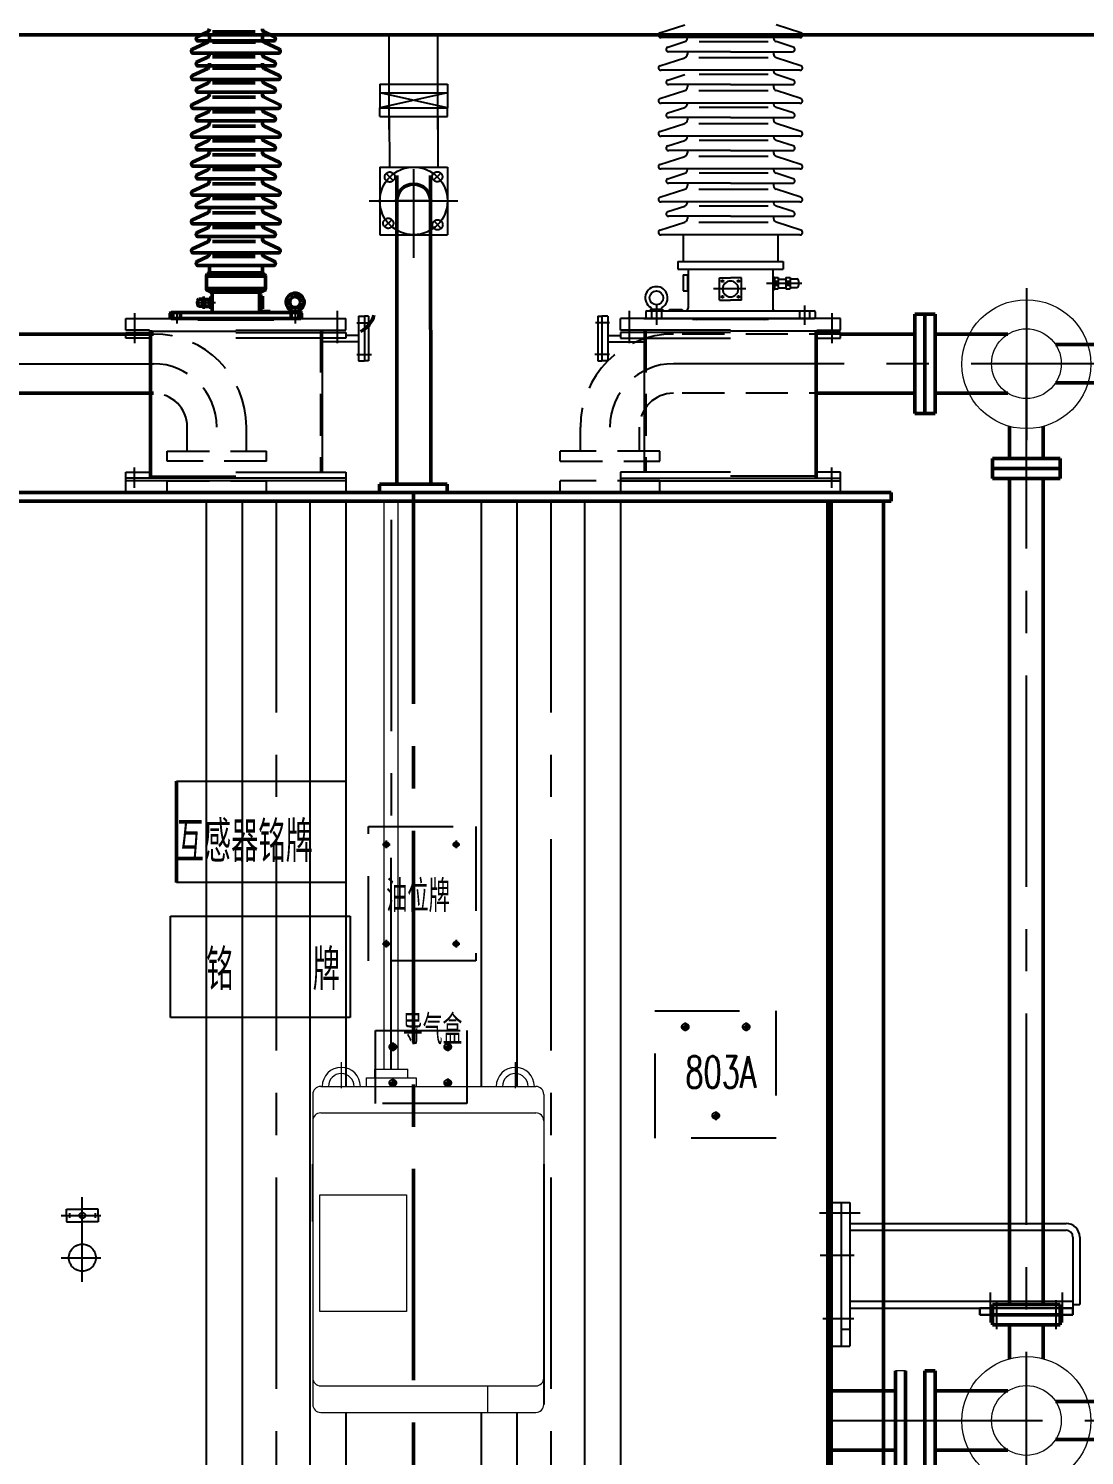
# Model space of a CAD drawing. Header units: inches. Extents: x -283 to 311, y 735 to 1155.
# Drawn here: x 52.2 to 114.6, y 996.5 to 1080.9 of the extents above; entities that cross this region are included whole.
import ezdxf

# ---------------------------------------------------------------- set-up
doc = ezdxf.new("R2010")
doc.units = ezdxf.units.IN
doc.header["$LTSCALE"] = 10
for name, pattern in [('Amconstr', [9999, 9999, 0]), ('CENTER', [2, 1.25, -0.25, 0.25, -0.25]), ('DASHED', [0.75, 0.5, -0.25]), ('DASHED2', [0.375, 0.25, -0.125]), ('DIVIDE', [1.25, 0.5, -0.25, 0, -0.25, 0, -0.25]), ('PHANTOM', [2.5, 1.25, -0.25, 0.25, -0.25, 0.25, -0.25])]:
    doc.linetypes.add(name, pattern=pattern)
for name, color, linetype, lineweight in [('0粗实线层', 7, 'Continuous', 50), ('1虚线层', 5, 'DASHED', 25), ('2中心线层', 1, 'CENTER', 25), ('5文字层', 6, 'Continuous', 25), ('AM_0', 7, 'Continuous', 30), ('细实线', 3, 'Continuous', 20)]:
    doc.layers.add(name, color=color, linetype=linetype, lineweight=lineweight)
for name, color, linetype in [('1', 5, 'DASHED2'), ('1轮廓实线层', 7, 'Continuous'), ('3', 6, 'PHANTOM'), ('3中心线层', 1, 'CENTER'), ('4', 2, 'Continuous'), ('5', 3, 'Continuous'), ('6', 4, 'DIVIDE')]:
    doc.layers.add(name, color=color, linetype=linetype)
doc.styles.get("Standard").update_dxf_attribs({"font": 'txt.shx', "width": 0.67, "bigfont": 'hztxt.shx'})
doc.styles.add('TH_GBDIM', font='txt.shx', dxfattribs={"width": 0.67, "bigfont": 'hztxt.shx'})
doc.dimstyles.new('TH_GBDIM', dxfattribs={"dimtxt": 3.5, "dimasz": 2.5, "dimexe": 2, "dimexo": 0, "dimgap": 1.5, "dimtad": 0, "dimdec": 1, "dimlfac": 40, "dimdsep": 46, "dimtxsty": 'TH_GBDIM', "dimcen": 2.5, "dimclrd": 3, "dimclre": 3, "dimclrt": 6, "dimadec": 0, "dimazin": 2, "dimtfac": 0.714286, "dimtdec": 1, "dimtmove": 0, "dimatfit": 3, "dimfxl": 0, "dimtzin": 0, "dimlwd": -1, "dimlwe": -1, "dimarcsym": 0})

# ---------------------------------------------------------------- blocks, each defined once
blk = doc.blocks.new('*D42')
at = {"layer": '0粗实线层', "color": 3}
for p, q in [((-7.295, 998.537), (-7.295, 954.198)), ((157.13, 996.037), (157.13, 954.198)), ((-4.795, 956.198), (70.416, 956.198)), ((154.63, 956.198), (79.418, 956.198))]:
    blk.add_line(p, q, dxfattribs=at)
for points in [[(-4.795, 956.614), (-4.795, 955.781), (-7.295, 956.198)], [(154.63, 956.614), (154.63, 955.781), (157.13, 956.198)]]:
    blk.add_solid(points, dxfattribs=at)
at = {"layer": 'Defpoints', "color": 0}
for p in [(-7.295, 998.537), (157.13, 996.037), (157.13, 956.198)]:
    blk.add_point(p, dxfattribs=at)
at = {"layer": '0粗实线层', "color": 6, "insert": (74.917, 956.198), "char_height": 3.5, "attachment_point": 5, "style": 'TH_GBDIM'}
blk.add_mtext('6577', dxfattribs=at)
blk = doc.blocks.new('*D91')
at = {"layer": '0粗实线层', "color": 3}
for p, q in [((116.063, 1106.337), (179.846, 1106.337)), ((177.846, 1103.837), (177.846, 1044.939)), ((177.846, 977.037), (177.846, 1035.936)), ((103.918, 974.537), (179.846, 974.537))]:
    blk.add_line(p, q, dxfattribs=at)
for points in [[(177.429, 1103.837), (178.263, 1103.837), (177.846, 1106.337)], [(177.429, 977.037), (178.263, 977.037), (177.846, 974.537)]]:
    blk.add_solid(points, dxfattribs=at)
at = {"layer": 'Defpoints', "color": 0}
for p in [(116.063, 1106.337), (177.846, 1106.337), (103.918, 974.537)]:
    blk.add_point(p, dxfattribs=at)
at = {"layer": '0粗实线层', "color": 6, "insert": (177.846, 1040.437), "char_height": 3.5, "attachment_point": 5, "rotation": 90, "style": 'TH_GBDIM'}
blk.add_mtext('5272', dxfattribs=at)

msp = doc.modelspace()

# ---------------------------------------------------------------- linework, layer by layer
at = {"color": 0}
for p, q in [((89.4973, 1080.6013), (90.9607, 1081.0768)), ((97.8368, 1080.6013), (96.3734, 1081.0768)), ((97.7944, 1080.3334), (89.5397, 1080.3334)), ((89.955, 1079.7546), (90.9607, 1080.0813)), ((93.6671, 1079.4866), (89.9975, 1079.4866)), ((91.1189, 1079.4866), (91.1189, 1079.3492)), ((91.8205, 1080.0975), (95.9011, 1080.0975)), ((93.6671, 1079.4866), (97.3367, 1079.4866)), ((96.2153, 1079.4866), (96.2153, 1079.3492)), ((97.3791, 1079.7546), (96.3734, 1080.0813)), ((89.4973, 1078.656), (90.9607, 1079.1315)), ((91.7953, 1079.1403), (95.9011, 1079.1403)), ((97.8368, 1078.656), (96.3734, 1079.1315)), ((97.7944, 1078.3881), (89.5397, 1078.3881)), ((89.955, 1077.8093), (90.9607, 1078.136)), ((91.8205, 1078.1522), (95.9011, 1078.1522)), ((97.3791, 1077.8093), (96.3734, 1078.136)), ((89.4973, 1076.7107), (90.9607, 1077.1862)), ((93.6671, 1077.5413), (89.9975, 1077.5413)), ((91.1189, 1077.5413), (91.1189, 1077.4039)), ((91.7953, 1077.195), (95.9011, 1077.195)), ((93.6671, 1077.5413), (97.3367, 1077.5413)), ((96.2153, 1077.5413), (96.2153, 1077.4039)), ((97.8368, 1076.7107), (96.3734, 1077.1862)), ((97.7944, 1076.4428), (89.5397, 1076.4428)), ((89.955, 1075.8639), (90.9607, 1076.1907)), ((91.8205, 1076.2069), (95.9011, 1076.2069)), ((97.3791, 1075.8639), (96.3734, 1076.1907)), ((89.4973, 1074.7654), (90.9607, 1075.2409)), ((93.6671, 1075.596), (89.9975, 1075.596)), ((91.1189, 1075.596), (91.1189, 1075.4586)), ((91.7953, 1075.2497), (95.9011, 1075.2497)), ((93.6671, 1075.596), (97.3367, 1075.596)), ((96.2153, 1075.596), (96.2153, 1075.4586)), ((97.8368, 1074.7654), (96.3734, 1075.2409)), ((97.7944, 1074.4975), (89.5397, 1074.4975)), ((89.955, 1073.9186), (90.9607, 1074.2454)), ((93.6671, 1073.6507), (89.9975, 1073.6507)), ((91.1189, 1073.6507), (91.1189, 1073.5133)), ((91.8205, 1074.2616), (95.9011, 1074.2616)), ((93.6671, 1073.6507), (97.3367, 1073.6507)), ((96.2153, 1073.6507), (96.2153, 1073.5133)), ((97.3791, 1073.9186), (96.3734, 1074.2454)), ((89.4973, 1072.8201), (90.9607, 1073.2956)), ((91.7953, 1073.3044), (95.9011, 1073.3044)), ((97.8368, 1072.8201), (96.3734, 1073.2956)), ((97.7944, 1072.5522), (89.5397, 1072.5522)), ((89.955, 1071.9733), (90.9607, 1072.3001)), ((91.8205, 1072.3163), (95.9011, 1072.3163)), ((97.3791, 1071.9733), (96.3734, 1072.3001)), ((89.4973, 1070.8748), (90.9607, 1071.3503)), ((93.6671, 1071.7054), (89.9975, 1071.7054)), ((91.1189, 1071.7054), (91.1189, 1071.568)), ((91.7953, 1071.3591), (95.9011, 1071.3591)), ((93.6671, 1071.7054), (97.3367, 1071.7054)), ((96.2153, 1071.7054), (96.2153, 1071.568)), ((97.8368, 1070.8748), (96.3734, 1071.3503)), ((97.7944, 1070.6069), (89.5397, 1070.6069)), ((89.955, 1070.028), (90.9607, 1070.3548)), ((91.8205, 1070.371), (95.9011, 1070.371)), ((97.3791, 1070.028), (96.3734, 1070.3548)), ((89.4973, 1068.9295), (90.9607, 1069.405)), ((93.6671, 1069.7601), (89.9975, 1069.7601)), ((91.1189, 1069.7601), (91.1189, 1069.6227)), ((91.7953, 1069.4138), (95.9011, 1069.4138)), ((93.6671, 1069.7601), (97.3367, 1069.7601)), ((96.2153, 1069.7601), (96.2153, 1069.6227)), ((97.8368, 1068.9295), (96.3734, 1069.405)), ((97.7944, 1068.6616), (89.5397, 1068.6616)), ((90.8688, 1068.6616), (90.8688, 1067.0872)), ((96.4653, 1068.6616), (96.4653, 1067.0872)), ((90.5563, 1067.0872), (96.7778, 1067.0872)), ((90.5563, 1067.0872), (90.5563, 1066.6184)), ((96.7778, 1067.0872), (96.7778, 1066.6184)), ((90.5563, 1066.6184), (96.7778, 1066.6184)), ((90.8655, 1066.2819), (91.1671, 1066.2819)), ((90.8655, 1066.2819), (90.8655, 1065.343)), ((91.1227, 1066.2819), (91.1227, 1065.343)), ((91.1671, 1066.6184), (91.1671, 1064.3184)), ((91.1671, 1066.2819), (91.1671, 1065.343)), ((93.0127, 1064.7948), (93.0136, 1066.1142)), ((93.0136, 1066.1142), (93.6734, 1066.1142)), ((94.3205, 1066.1142), (93.6608, 1066.1142)), ((94.3214, 1064.7948), (94.3205, 1066.1142)), ((96.1654, 1066.6184), (96.1654, 1064.3184)), ((96.1654, 1066.1566), (96.2612, 1066.1566)), ((96.2612, 1066.1566), (96.2612, 1065.432)), ((96.2612, 1066.1309), (96.487, 1066.1309)), ((96.2612, 1065.907), (96.487, 1065.907)), ((96.487, 1066.1309), (96.487, 1065.4629)), ((96.487, 1066.042), (96.9351, 1066.042)), ((96.9351, 1066.1309), (96.9351, 1065.4629)), ((96.9351, 1066.1309), (97.1994, 1066.1309)), ((96.9351, 1065.9148), (97.1994, 1065.9148)), ((97.1994, 1066.1309), (97.1994, 1065.4629)), ((97.1994, 1066.0536), (97.5822, 1066.0536)), ((97.6935, 1065.9423), (97.6935, 1065.6618)), ((90.8655, 1065.343), (91.1671, 1065.343)), ((91.1671, 1065.343), (91.1671, 1065.343)), ((96.1654, 1065.432), (96.2612, 1065.432)), ((96.2612, 1065.4629), (96.487, 1065.4629)), ((96.2637, 1065.6817), (96.4895, 1065.6869)), ((96.487, 1065.5248), (96.9351, 1065.5248)), ((96.9351, 1065.6763), (97.1994, 1065.6763)), ((96.9351, 1065.4629), (97.1994, 1065.4629)), ((97.1994, 1065.5505), (97.5822, 1065.5505)), ((88.7173, 1064.1622), (93.6671, 1064.1622)), ((88.9304, 1064.2552), (89.6538, 1064.2552)), ((88.9313, 1064.2556), (88.9313, 1064.1622)), ((89.6538, 1064.2552), (89.6538, 1064.1622)), ((90.052, 1064.1622), (90.052, 1064.2326)), ((90.052, 1064.2326), (90.806, 1064.2326)), ((90.806, 1064.2326), (90.806, 1064.1622)), ((93.0127, 1064.7948), (93.6725, 1064.7948)), ((94.3214, 1064.7948), (93.6617, 1064.7948)), ((93.6671, 1064.1622), (98.6168, 1064.1622)), ((97.6386, 1064.1622), (97.828, 1064.1622)), ((88.5528, 1063.7122), (95.5528, 1063.7122)), ((88.6671, 1064.1119), (88.6671, 1063.7624)), ((88.7173, 1063.7122), (93.6671, 1063.7122)), ((89.69, 1063.7122), (89.5061, 1063.7122)), ((91.4171, 1063.7122), (91.4171, 1063.6626)), ((91.4171, 1063.6626), (93.6671, 1063.6626)), ((93.6671, 1063.7122), (98.6168, 1063.7122)), ((93.6671, 1063.6626), (95.9171, 1063.6626)), ((95.9171, 1063.7122), (95.9171, 1063.6626)), ((97.6441, 1063.7122), (97.828, 1063.7122)), ((98.6671, 1064.1119), (98.6671, 1063.7624))]:
    msp.add_line(p, q, dxfattribs=at)
for p, q in [((73.4918, 1074.8833), (73.4885, 1080.4873)), ((76.3695, 1074.8849), (76.3663, 1080.4873)), ((72.9291, 1077.5612), (76.9291, 1077.5635)), ((72.9291, 1077.5612), (72.9294, 1077.0612)), ((72.9294, 1077.0612), (76.9294, 1077.0635)), ((76.9299, 1076.1635), (72.9294, 1077.0612)), ((72.9294, 1077.0612), (72.9299, 1076.1612)), ((76.9294, 1077.0635), (72.9299, 1076.1612)), ((76.9291, 1077.5635), (76.9294, 1077.0635)), ((76.9294, 1077.0635), (76.9299, 1076.1635)), ((72.9299, 1076.1612), (76.9299, 1076.1635)), ((72.9302, 1075.6612), (72.9299, 1076.1612)), ((76.9302, 1075.6635), (76.9299, 1076.1635)), ((72.9302, 1075.6612), (76.9302, 1075.6635)), ((73.4914, 1075.6615), (73.4931, 1072.6614)), ((76.3691, 1075.6632), (76.3708, 1072.663)), ((72.9311, 1072.661), (76.9311, 1072.6634)), ((72.9311, 1072.661), (72.9334, 1068.661)), ((76.9311, 1072.6634), (76.9334, 1068.6634)), ((72.9334, 1068.661), (76.9334, 1068.6634)), ((57.9171, 1063.7122), (70.9171, 1063.7122)), ((57.9171, 1063.0122), (57.9171, 1063.7122)), ((70.9171, 1063.0122), (70.9171, 1063.7122)), ((71.6671, 1063.8372), (71.6671, 1061.2122)), ((71.6671, 1063.8372), (72.0171, 1063.8372)), ((72.2671, 1063.8372), (72.0171, 1063.8372)), ((72.0171, 1063.8372), (72.0171, 1061.2122)), ((72.2671, 1063.8372), (72.2671, 1061.2122)), ((85.8171, 1063.8372), (86.0671, 1063.8372)), ((85.8171, 1063.8372), (85.8171, 1061.2122)), ((86.0671, 1063.8372), (86.0671, 1061.2122)), ((86.4171, 1063.8372), (86.0671, 1063.8372)), ((86.4171, 1063.8372), (86.4171, 1061.2122)), ((87.1671, 1063.0122), (87.1671, 1063.7122)), ((100.1671, 1063.7122), (87.1671, 1063.7122)), ((100.1671, 1063.0122), (100.1671, 1063.7122)), ((59.3171, 1063.0122), (57.9171, 1063.0122)), ((57.9171, 1062.8872), (59.3171, 1062.8872)), ((57.9171, 1062.5372), (57.9171, 1062.8872)), ((59.3171, 1062.5372), (57.9171, 1062.5372)), ((59.3171, 1063.0122), (59.3171, 1054.2622)), ((59.3171, 1062.9622), (64.4171, 1062.9622)), ((59.4171, 1063.0122), (59.4171, 1054.2622)), ((64.4171, 1063.0122), (70.9171, 1063.0122)), ((64.4171, 1062.8872), (70.9171, 1062.8872)), ((70.9171, 1062.5372), (64.4171, 1062.5372)), ((69.4171, 1063.0122), (69.4171, 1062.8872)), ((69.5171, 1063.0122), (69.5171, 1054.6122)), ((69.5171, 1063.0122), (69.5171, 1062.8872)), ((70.9171, 1062.8872), (70.9171, 1062.5372)), ((71.6671, 1062.7122), (70.9171, 1062.7122)), ((86.4171, 1062.7122), (87.1671, 1062.7122)), ((93.6671, 1063.0122), (87.1671, 1063.0122)), ((87.1671, 1062.8872), (87.1671, 1062.5372)), ((93.6671, 1062.8872), (87.1671, 1062.8872)), ((87.1671, 1062.5372), (93.6671, 1062.5372)), ((88.5671, 1063.0122), (88.5671, 1054.6122)), ((88.5671, 1063.0122), (88.5671, 1062.8872)), ((88.6671, 1063.0122), (88.6671, 1062.8872)), ((98.7671, 1062.9622), (93.6671, 1062.9622)), ((98.6671, 1063.0122), (98.6671, 1054.2622)), ((98.7671, 1063.0122), (98.7671, 1054.2622)), ((98.7671, 1063.0122), (100.1671, 1063.0122)), ((100.1671, 1062.8872), (98.7671, 1062.8872)), ((98.7671, 1062.5372), (100.1671, 1062.5372)), ((100.1671, 1062.5372), (100.1671, 1062.8872)), ((71.6671, 1062.3372), (69.4171, 1062.3372)), ((86.4171, 1062.3372), (88.6671, 1062.3372)), ((71.6671, 1061.2122), (72.0171, 1061.2122)), ((72.2671, 1061.2122), (72.0171, 1061.2122)), ((85.8171, 1061.2122), (86.0671, 1061.2122)), ((86.4171, 1061.2122), (86.0671, 1061.2122)), ((57.9171, 1054.6122), (59.3171, 1054.6122)), ((57.9171, 1053.4122), (57.9171, 1054.6122)), ((70.9171, 1054.2622), (57.9171, 1054.2622)), ((70.9171, 1054.1122), (57.9171, 1054.1122)), ((59.4171, 1054.3872), (64.4171, 1054.3872)), ((64.4171, 1054.6122), (70.9171, 1054.6122)), ((70.9171, 1054.6122), (70.9171, 1053.4122)), ((93.6671, 1054.6122), (87.1671, 1054.6122)), ((87.1671, 1054.2622), (100.1671, 1054.2622)), ((87.1671, 1054.1122), (100.1671, 1054.1122)), ((98.6671, 1054.3872), (93.6671, 1054.3872)), ((100.1671, 1054.6122), (98.7671, 1054.6122)), ((100.1671, 1053.4122), (100.1671, 1054.6122)), ((57.9171, 1053.4122), (70.9171, 1053.4122)), ((100.1671, 1053.4122), (87.1671, 1053.4122)), ((60.9125, 1036.351), (70.9125, 1036.351)), ((70.9125, 1030.351), (60.9125, 1030.351)), ((60.5582, 1028.3689), (71.1832, 1028.3689)), ((60.5582, 1022.3689), (60.5582, 1028.3689)), ((71.1832, 1028.3689), (71.1832, 1022.3689)), ((71.1832, 1022.3689), (60.5582, 1022.3689)), ((68.9643, 1010.3034), (68.9643, 1013.6874)), ((82.6268, 1013.6874), (82.6268, 999.486)), ((100.2171, 1011.4372), (100.7171, 1011.4372)), ((100.2171, 1011.4372), (100.2171, 1002.9372)), ((100.7171, 1011.4372), (100.7171, 1003.9372)), ((100.7171, 1010.1872), (113.5171, 1010.1872)), ((100.7171, 1009.7872), (113.5171, 1009.7872)), ((113.9171, 1009.3872), (113.9171, 1005.1872)), ((114.3171, 1009.3872), (114.3171, 1005.3872)), ((100.7171, 1005.5872), (113.9171, 1005.5872)), ((100.7171, 1005.1872), (113.9171, 1005.1872)), ((113.9171, 1005.3872), (114.3171, 1005.3872))]:
    msp.add_line(p, q)
at = {"color": 1, "linetype": 'CENTER'}
msp.add_line((73.6073, 1019.3112), (73.6171, 1052.9122), dxfattribs=at)
at = {"color": 0}
for centre, radius in [((93.202, 1065.9257), 0.0565), ((94.1321, 1065.9257), 0.0565), ((89.2877, 1064.9294), 0.4065), ((93.2014, 1064.9833), 0.0565), ((94.1328, 1064.9833), 0.0565)]:
    msp.add_circle(centre, radius, dxfattribs=at)
for centre, radius, start, end in [((89.5397, 1080.4707), 0.1373, 108, 280), ((90.89, 1080.299), 0.2289, 288, 0), ((96.4441, 1080.299), 0.2289, 180, 252), ((97.7944, 1080.4707), 0.1373, 260, 72), ((89.9975, 1079.624), 0.1373, 108, 280), ((90.89, 1079.3492), 0.2289, 288, 0), ((96.4441, 1079.3492), 0.2289, 180, 252), ((97.3367, 1079.624), 0.1373, 260, 72), ((89.5397, 1078.5254), 0.1373, 108, 280), ((97.7944, 1078.5254), 0.1373, 260, 72), ((89.9975, 1077.6787), 0.1373, 108, 280), ((96.4441, 1078.3537), 0.2289, 180, 252), ((97.3367, 1077.6787), 0.1373, 260, 72), ((90.89, 1077.4039), 0.2289, 288, 0), ((96.4441, 1077.4039), 0.2289, 180, 252), ((89.5397, 1076.5801), 0.1373, 108, 280), ((90.89, 1076.4084), 0.2289, 288, 0), ((96.4441, 1076.4084), 0.2289, 180, 252), ((97.7944, 1076.5801), 0.1373, 260, 72), ((89.9975, 1075.7334), 0.1373, 108, 280), ((90.89, 1075.4586), 0.2289, 288, 0), ((96.4441, 1075.4586), 0.2289, 180, 252), ((97.3367, 1075.7334), 0.1373, 260, 72), ((89.5397, 1074.6348), 0.1373, 108, 280), ((90.89, 1074.4631), 0.2289, 288, 0), ((96.4441, 1074.4631), 0.2289, 180, 252), ((97.7944, 1074.6348), 0.1373, 260, 72), ((89.9975, 1073.7881), 0.1373, 108, 280), ((90.89, 1073.5133), 0.2289, 288, 0), ((96.4441, 1073.5133), 0.2289, 180, 252), ((97.3367, 1073.7881), 0.1373, 260, 72), ((89.5397, 1072.6895), 0.1373, 108, 280), ((97.7944, 1072.6895), 0.1373, 260, 72), ((89.9975, 1071.8427), 0.1373, 108, 280), ((90.89, 1072.5178), 0.2289, 288, 0), ((96.4441, 1072.5178), 0.2289, 180, 252), ((97.3367, 1071.8427), 0.1373, 260, 72), ((90.89, 1071.568), 0.2289, 288, 0), ((96.4441, 1071.568), 0.2289, 180, 252), ((89.5397, 1070.7442), 0.1373, 108, 280), ((90.89, 1070.5725), 0.2289, 288, 0), ((96.4441, 1070.5725), 0.2289, 180, 252), ((97.7944, 1070.7442), 0.1373, 260, 72), ((89.9975, 1069.8974), 0.1373, 108, 280), ((90.89, 1069.6227), 0.2289, 288, 0), ((96.4441, 1069.6227), 0.2289, 180, 252), ((97.3367, 1069.8974), 0.1373, 260, 72), ((89.5397, 1068.7989), 0.1373, 108, 280), ((97.7944, 1068.7989), 0.1373, 260, 72), ((93.6752, 1065.4545), 0.4712, 90.242136, 269.679755), ((93.6589, 1065.4545), 0.4712, 270.320245, 89.757864), ((97.5822, 1065.9423), 0.1113, 0, 90), ((89.2877, 1064.9294), 0.6616, 300.764499, 239.235501), ((97.5822, 1065.6618), 0.1113, 270, 0), ((88.7173, 1064.1119), 0.0503, 90, 180), ((88.8923, 1064.2652), 0.1113, 0, 59.235501), ((89.6838, 1064.2652), 0.1113, 120.764499, 180), ((91.0108, 1064.3184), 0.1563, 270, 0), ((96.3217, 1064.3184), 0.1563, 180, 270), ((98.6168, 1064.1119), 0.0503, 0, 90), ((88.7173, 1063.7624), 0.0503, 180, 270), ((91.6443, 1063.6123), 0.0503, 0, 90), ((95.6898, 1063.6123), 0.0503, 90, 180), ((98.6168, 1063.7624), 0.0503, 270, 0)]:
    msp.add_arc(centre, radius, start, end, dxfattribs=at)
at = {"color": 0, "linetype": 'ByBlock', "lineweight": 0}
for centre, radius in [((70.6507, 1018.2923), 1.129), ((80.9404, 1018.2923), 1.129), ((70.6507, 1018.2923), 0.757), ((80.9404, 1018.2923), 0.757)]:
    msp.add_arc(centre, radius, 0, 180, dxfattribs=at)
for radius in [0.8, 0.4]:
    msp.add_arc((113.5171, 1009.3872), radius, 0, 90)
at = {"layer": '0粗实线层'}
for p, q in [((62.1322, 1080.3685), (62.7512, 1080.6556)), ((62.8486, 1080.3589), (62.8486, 1080.2382)), ((65.5537, 1080.6698), (63.0419, 1080.6698)), ((65.9855, 1080.3589), (65.9855, 1080.2382)), ((66.7019, 1080.3685), (66.0829, 1080.6556)), ((61.8505, 1079.6292), (62.7512, 1080.047)), ((61.8766, 1079.3939), (66.9575, 1079.3939)), ((64.4171, 1080.1331), (62.1583, 1080.1331)), ((65.5692, 1080.0547), (63.0419, 1080.0547)), ((64.4171, 1080.1331), (66.6758, 1080.1331)), ((66.9837, 1079.6292), (66.0829, 1080.047)), ((61.8505, 1078.0812), (62.7512, 1078.4989)), ((62.1322, 1078.8854), (62.7512, 1079.1724)), ((64.4171, 1078.65), (62.1583, 1078.65)), ((62.8486, 1078.8109), (62.8486, 1078.6901)), ((65.5537, 1079.1866), (63.0419, 1079.1866)), ((65.5692, 1078.5066), (63.0419, 1078.5066)), ((64.4171, 1078.65), (66.6758, 1078.65)), ((65.9855, 1078.8109), (65.9855, 1078.6901)), ((66.7019, 1078.8854), (66.0829, 1079.1724)), ((66.9837, 1078.0812), (66.0829, 1078.4989)), ((61.8766, 1077.8458), (66.9575, 1077.8458)), ((62.1322, 1077.3373), (62.7512, 1077.6243)), ((64.4171, 1077.1019), (62.1583, 1077.1019)), ((62.8486, 1077.1019), (62.8486, 1076.9812)), ((65.5537, 1077.6386), (63.0419, 1077.6386)), ((64.4171, 1077.1019), (66.6758, 1077.1019)), ((65.9855, 1077.1019), (65.9855, 1076.9812)), ((66.7019, 1077.3373), (66.0829, 1077.6243)), ((61.8505, 1076.3722), (62.7512, 1076.7899)), ((61.8766, 1076.1369), (66.9575, 1076.1369)), ((65.5692, 1076.7976), (63.0419, 1076.7976)), ((66.9837, 1076.3722), (66.0829, 1076.7899)), ((62.1322, 1075.6283), (62.7512, 1075.9154)), ((64.4171, 1075.393), (62.1583, 1075.393)), ((62.8486, 1075.393), (62.8486, 1075.2722)), ((65.5537, 1075.9296), (63.0419, 1075.9296)), ((64.4171, 1075.393), (66.6758, 1075.393)), ((65.9855, 1075.393), (65.9855, 1075.2722)), ((66.7019, 1075.6283), (66.0829, 1075.9154)), ((61.8505, 1074.6633), (62.7512, 1075.081)), ((61.8766, 1074.4279), (66.9575, 1074.4279)), ((65.5692, 1075.0887), (63.0419, 1075.0887)), ((66.9837, 1074.6633), (66.0829, 1075.081)), ((62.1322, 1073.9194), (62.7512, 1074.2064)), ((64.4171, 1073.684), (62.1583, 1073.684)), ((62.8486, 1073.684), (62.8486, 1073.5632)), ((65.5537, 1074.2206), (63.0419, 1074.2206)), ((64.4171, 1073.684), (66.6758, 1073.684)), ((65.9855, 1073.684), (65.9855, 1073.5632)), ((66.7019, 1073.9194), (66.0829, 1074.2064)), ((61.8505, 1072.9543), (62.7512, 1073.372)), ((61.8766, 1072.7189), (66.9575, 1072.7189)), ((65.5692, 1073.3797), (63.0419, 1073.3797)), ((66.9837, 1072.9543), (66.0829, 1073.372)), ((62.1322, 1072.2104), (62.7512, 1072.4975)), ((64.4171, 1071.9751), (62.1583, 1071.9751)), ((62.8486, 1071.9751), (62.8486, 1071.8543)), ((65.5537, 1072.5117), (63.0419, 1072.5117)), ((64.4171, 1071.9751), (66.6758, 1071.9751)), ((65.9855, 1071.9751), (65.9855, 1071.8543)), ((66.7019, 1072.2104), (66.0829, 1072.4975)), ((61.8505, 1071.2454), (62.7512, 1071.6631)), ((61.8766, 1071.01), (66.9575, 1071.01)), ((65.5692, 1071.6708), (63.0419, 1071.6708)), ((66.9837, 1071.2454), (66.0829, 1071.6631)), ((62.1322, 1070.5015), (62.7512, 1070.7885)), ((64.4171, 1070.2661), (62.1583, 1070.2661)), ((62.8486, 1070.2661), (62.8486, 1070.1453)), ((65.5537, 1070.8027), (63.0419, 1070.8027)), ((64.4171, 1070.2661), (66.6758, 1070.2661)), ((65.9855, 1070.2661), (65.9855, 1070.1453)), ((66.7019, 1070.5015), (66.0829, 1070.7885)), ((61.8505, 1069.5364), (62.7512, 1069.9541)), ((61.8766, 1069.301), (66.9575, 1069.301)), ((65.5692, 1069.9618), (63.0419, 1069.9618)), ((66.9837, 1069.5364), (66.0829, 1069.9541)), ((62.1322, 1068.7925), (62.7512, 1069.0796)), ((64.4171, 1068.5571), (62.1583, 1068.5571)), ((62.8486, 1068.5571), (62.8486, 1068.4364)), ((65.5537, 1069.0938), (63.0419, 1069.0938)), ((64.4171, 1068.5571), (66.6758, 1068.5571)), ((65.9855, 1068.5571), (65.9855, 1068.4364)), ((66.7019, 1068.7925), (66.0829, 1069.0796)), ((61.8505, 1067.8274), (62.7512, 1068.2452)), ((61.8766, 1067.5921), (66.9575, 1067.5921)), ((65.5692, 1068.2529), (63.0419, 1068.2529)), ((66.9837, 1067.8274), (66.0829, 1068.2452)), ((62.1322, 1067.0835), (62.7512, 1067.3706)), ((64.4171, 1066.8482), (62.1583, 1066.8482)), ((62.8486, 1066.4917), (62.8486, 1066.8482)), ((65.5537, 1067.3848), (63.0419, 1067.3848)), ((64.4171, 1066.8482), (66.6758, 1066.8482)), ((65.9856, 1066.4917), (65.9856, 1066.8482)), ((66.7019, 1067.0835), (66.0829, 1067.3706)), ((62.6734, 1066.2122), (62.6734, 1065.4772)), ((66.1607, 1066.2122), (62.6734, 1066.2122)), ((62.8002, 1066.3799), (62.7218, 1066.324)), ((66.0043, 1066.4144), (62.8298, 1066.4144)), ((66.034, 1066.3799), (66.1123, 1066.324)), ((66.1607, 1066.2122), (66.1607, 1065.4771)), ((66.1607, 1065.4771), (62.6734, 1065.4771)), ((62.9291, 1065.2629), (62.7326, 1065.359)), ((62.9291, 1065.2629), (65.906, 1065.2629)), ((63.0167, 1065.1379), (63.0167, 1064.1872)), ((65.8184, 1065.1379), (65.8184, 1064.1872)), ((65.9874, 1065.0265), (65.8184, 1065.0265)), ((65.8184, 1065.0265), (65.8184, 1064.2754)), ((65.8432, 1065.0265), (65.8432, 1064.2754)), ((65.906, 1065.2629), (66.1016, 1065.3589)), ((65.9874, 1065.0265), (65.9874, 1064.2754)), ((62.1602, 1064.7548), (62.1602, 1064.5305)), ((62.4371, 1064.8439), (62.2226, 1064.8439)), ((62.4371, 1064.4414), (62.2226, 1064.4414)), ((62.5852, 1064.9057), (62.4371, 1064.9057)), ((62.4371, 1064.9057), (62.4371, 1064.3714)), ((62.5852, 1064.7329), (62.4371, 1064.7329)), ((62.5852, 1064.542), (62.4371, 1064.542)), ((62.5852, 1064.3714), (62.4371, 1064.3714)), ((62.5852, 1064.9057), (62.5852, 1064.3714)), ((62.8364, 1064.8346), (62.5852, 1064.8346)), ((62.8364, 1064.4208), (62.5852, 1064.4208)), ((62.9616, 1064.5464), (62.835, 1064.5505)), ((62.963, 1064.9057), (62.8364, 1064.9057)), ((62.8364, 1064.9057), (62.8364, 1064.3714)), ((62.963, 1064.7266), (62.8364, 1064.7266)), ((62.963, 1064.3714), (62.8364, 1064.3714)), ((63.0167, 1064.9263), (62.963, 1064.9263)), ((62.963, 1064.9263), (62.963, 1064.3466)), ((63.0167, 1064.3466), (62.963, 1064.3466)), ((65.9874, 1064.2754), (65.8184, 1064.2754)), ((65.8184, 1064.2754), (65.8184, 1064.2754)), ((60.5421, 1064.022), (60.5421, 1063.7524)), ((68.2519, 1064.0622), (60.5823, 1064.0622)), ((64.4171, 1063.7122), (60.5823, 1063.7122)), ((60.6921, 1064.0622), (60.6921, 1063.7122)), ((61.2354, 1063.7122), (61.0883, 1063.7122)), ((61.1421, 1064.0622), (61.1421, 1063.7122)), ((62.1671, 1063.7122), (62.1671, 1063.6725)), ((64.4171, 1063.6725), (62.1671, 1063.6725)), ((68.2519, 1063.7122), (64.4171, 1063.7122)), ((66.6671, 1063.6725), (64.4171, 1063.6725)), ((66.0208, 1064.1185), (66.0208, 1064.0622)), ((66.4434, 1064.1185), (66.0208, 1064.1185)), ((66.4434, 1064.0622), (66.4434, 1064.1185)), ((66.6671, 1063.7122), (66.6671, 1063.6725)), ((67.5987, 1063.7122), (67.7458, 1063.7122)), ((67.6277, 1064.1366), (67.6277, 1064.0622)), ((68.2064, 1064.1366), (67.6277, 1064.1366)), ((67.6921, 1064.0622), (67.6921, 1063.7122)), ((68.1421, 1064.0622), (68.1421, 1063.7122)), ((68.2056, 1064.1369), (68.2056, 1064.0622)), ((68.2921, 1064.022), (68.2921, 1063.7524)), ((104.5671, 1063.9747), (104.5671, 1058.0997)), ((105.7671, 1063.9747), (104.5671, 1063.9747)), ((105.1671, 1063.9747), (105.1671, 1058.0997)), ((105.7671, 1063.9747), (105.7671, 1058.0997)), ((45.2671, 1062.7872), (59.5421, 1062.7872)), ((100.1671, 1062.7872), (104.5671, 1062.7872)), ((110.0755, 1062.7872), (105.7671, 1062.7872)), ((112.8957, 1062.1622), (116.1296, 1062.1622)), ((45.2671, 1059.2872), (59.5421, 1059.2872)), ((98.7671, 1059.2872), (104.5671, 1059.2872)), ((110.0755, 1059.2872), (105.7671, 1059.2872)), ((112.8957, 1059.9122), (116.1296, 1059.9122)), ((105.8171, 1058.9622), (105.7671, 1058.9622)), ((105.7671, 1058.0997), (104.5671, 1058.0997)), ((110.1671, 1057.328), (110.1671, 1055.4372)), ((112.1671, 1057.328), (112.1671, 1055.4372)), ((109.1671, 1055.4372), (109.1671, 1054.2372)), ((113.1671, 1055.4372), (109.1671, 1055.4372)), ((113.1671, 1055.4372), (113.1671, 1054.2372)), ((113.1671, 1054.8372), (109.1671, 1054.8372)), ((113.1671, 1054.2372), (109.1671, 1054.2372)), ((110.1671, 1054.2372), (110.1671, 1005.3872)), ((112.1671, 1054.2372), (112.1671, 1005.3872)), ((46.6671, 1053.4122), (103.1671, 1053.4122)), ((103.1671, 1052.9122), (103.1671, 1053.4122)), ((46.6671, 1052.9122), (103.1671, 1052.9122)), ((99.4171, 1052.9122), (99.4171, 986.0122)), ((99.4171, 986.0122), (99.4171, 1052.9122)), ((99.4171, 1052.9122), (103.1671, 1052.9122)), ((99.6171, 986.0122), (99.6171, 1052.9122)), ((102.7171, 986.0122), (102.7171, 1052.9122)), ((60.9125, 1036.351), (60.9125, 1030.351)), ((109.1671, 1005.3872), (109.1671, 1004.1872)), ((113.1671, 1005.3872), (109.1671, 1005.3872)), ((113.1671, 1005.3872), (113.1671, 1004.1872)), ((113.1671, 1004.7872), (109.1671, 1004.7872)), ((113.1671, 1004.1872), (109.1671, 1004.1872)), ((110.1671, 1004.1872), (110.1671, 1002.186)), ((112.1671, 1004.1872), (112.1671, 1002.186)), ((103.4171, 1001.4747), (103.4171, 995.5997)), ((104.0171, 1001.4747), (104.0171, 995.5997)), ((104.0171, 1001.4747), (104.0171, 995.5997)), ((105.1671, 1001.4747), (105.1671, 995.5997)), ((105.1671, 1001.4747), (105.1671, 995.5997)), ((105.7671, 1001.4747), (105.1671, 1001.4747)), ((105.7671, 1001.4747), (105.7671, 995.5997)), ((99.6171, 1000.2872), (103.4171, 1000.2872)), ((110.0755, 1000.2872), (105.7671, 1000.2872)), ((112.8957, 999.6622), (116.1296, 999.6622)), ((99.6171, 996.7872), (103.4171, 996.7872)), ((110.0755, 996.7872), (105.7671, 996.7872)), ((112.8957, 997.4122), (116.1296, 997.4122))]:
    msp.add_line(p, q, dxfattribs=at)
at = {"layer": '0粗实线层', "linetype": 'ByBlock'}
for p, q in [((73.9323, 1072.1617), (73.9429, 1053.9122)), ((75.9323, 1072.1629), (75.9429, 1053.9122))]:
    msp.add_line(p, q, dxfattribs=at)
at = {"layer": '0粗实线层', "color": 0}
for p, q in [((76.9171, 1053.9122), (72.9171, 1053.9122)), ((72.9171, 1053.9122), (72.9171, 1053.4122)), ((74.9171, 1053.4122), (76.9171, 1053.4122)), ((76.9171, 1053.4122), (76.9171, 1053.9122))]:
    msp.add_line(p, q, dxfattribs=at)
at = {"layer": '0粗实线层', "color": 1, "linetype": 'CENTER'}
msp.add_line((74.9171, 1053.4122), (74.9171, 974.5372), dxfattribs=at)
at = {"layer": '0粗实线层', "lineweight": -2}
for p, q in [((62.6671, 1052.9122), (62.6671, 986.0122)), ((64.7921, 1052.9122), (64.7921, 986.0122)), ((68.7921, 1052.9122), (68.7921, 986.0122)), ((70.9171, 1052.9122), (70.9171, 1018.2923)), ((78.9171, 1052.9122), (78.9171, 1018.2923)), ((81.0421, 1052.9122), (81.0421, 1018.2923)), ((85.0421, 1052.9122), (85.0421, 986.0122)), ((87.1671, 1052.9122), (87.1671, 986.0122)), ((70.9171, 999.0173), (70.9171, 986.0122)), ((78.9171, 999.0173), (78.9171, 986.0122)), ((81.0421, 999.0173), (81.0421, 986.0122))]:
    msp.add_line(p, q, dxfattribs=at)
at = {"layer": '0粗实线层'}
msp.add_lwpolyline([(18.6671, 1080.4873), (131.1671, 1080.4873), (131.1671, 1106.3373), (18.6671, 1106.3373)], close=True, dxfattribs=at)
msp.add_circle((67.9206, 1064.6759), 0.3252, dxfattribs=at)
at = {"layer": '0粗实线层', "linetype": 'ByBlock'}
msp.add_arc((74.9323, 1070.6622), 1, 0.033333, 180.033333, dxfattribs=at)
at = {"layer": '0粗实线层'}
for centre, radius, start, end in [((67.9206, 1064.6759), 0.5293, 300.764499, 239.235501), ((67.6036, 1064.1446), 0.0891, 0, 59.235501), ((68.2369, 1064.1446), 0.0891, 120.764499, 180), ((60.5823, 1064.022), 0.0402, 90, 180), ((60.5823, 1063.7524), 0.0402, 180, 270), ((68.2519, 1064.022), 0.0402, 0, 90), ((68.2519, 1063.7524), 0.0402, 270, 0)]:
    msp.add_arc(centre, radius, start, end, dxfattribs=at)
at = {"layer": '0粗实线层', "color": 0}
msp.add_arc((71.1289, 1064.2803), 1.5, 296.344613, 345.709623, dxfattribs=at)
at = {"layer": '0粗实线层', "extrusion": (0, 0, -1)}
for centre, major_axis, start_param, end_param in [((62.1583, 1080.2538), (0, 0.1206), 2.9670597, 5.969026), ((62.7077, 1080.8468), (0, 0.2011), 1.5707963, 2.8274334), ((62.7077, 1080.2382), (0, 0.2011), 1.5707963, 2.8274334), ((66.1264, 1080.8468), (0, 0.2011), 3.4557519, 4.712389), ((66.1264, 1080.2382), (0, 0.2011), 3.4557519, 4.712389), ((66.6758, 1080.2538), (0, 0.1206), 0.3141593, 3.3161256), ((61.8766, 1079.5145), (0, 0.1206), 2.9670597, 5.969026), ((62.7077, 1079.3636), (0, 0.2011), 1.5707963, 2.8274334), ((66.1264, 1079.3636), (0, 0.2011), 3.4557519, 4.712389), ((66.9575, 1079.5145), (0, 0.1206), 0.3141593, 3.3161256), ((62.1583, 1078.7706), (0, 0.1206), 2.9670597, 5.969026), ((62.7077, 1078.6901), (0, 0.2011), 1.5707963, 2.8274334), ((66.1264, 1078.6901), (0, 0.2011), 3.4557519, 4.712389), ((66.6758, 1078.7706), (0, 0.1206), 0.3141593, 3.3161256), ((61.8766, 1077.9664), (0, 0.1206), 2.9670597, 5.969026), ((62.7077, 1077.8156), (0, 0.2011), 1.5707963, 2.8274334), ((66.1264, 1077.8156), (0, 0.2011), 3.4557519, 4.712389), ((66.9575, 1077.9664), (0, 0.1206), 0.3141593, 3.3161256), ((62.1583, 1077.2225), (0, 0.1206), 2.9670597, 5.969026), ((62.7077, 1076.9812), (0, 0.2011), 1.5707963, 2.8274334), ((66.1264, 1076.9812), (0, 0.2011), 3.4557519, 4.712389), ((66.6758, 1077.2225), (0, 0.1206), 0.3141593, 3.3161256), ((61.8766, 1076.2575), (0, 0.1206), 2.9670597, 5.969026), ((62.7077, 1076.1066), (0, 0.2011), 1.5707963, 2.8274334), ((66.1264, 1076.1066), (0, 0.2011), 3.4557519, 4.712389), ((66.9575, 1076.2575), (0, 0.1206), 0.3141593, 3.3161256), ((62.1583, 1075.5136), (0, 0.1206), 2.9670597, 5.969026), ((62.7077, 1075.2722), (0, 0.2011), 1.5707963, 2.8274334), ((66.1264, 1075.2722), (0, 0.2011), 3.4557519, 4.712389), ((66.6758, 1075.5136), (0, 0.1206), 0.3141593, 3.3161256), ((61.8766, 1074.5485), (0, 0.1206), 2.9670597, 5.969026), ((62.7077, 1074.3976), (0, 0.2011), 1.5707963, 2.8274334), ((66.1264, 1074.3976), (0, 0.2011), 3.4557519, 4.712389), ((66.9575, 1074.5485), (0, 0.1206), 0.3141593, 3.3161256), ((62.1583, 1073.8046), (0, 0.1206), 2.9670597, 5.969026), ((62.7077, 1073.5632), (0, 0.2011), 1.5707963, 2.8274334), ((66.1264, 1073.5632), (0, 0.2011), 3.4557519, 4.712389), ((66.6758, 1073.8046), (0, 0.1206), 0.3141593, 3.3161256), ((61.8766, 1072.8396), (0, 0.1206), 2.9670597, 5.969026), ((62.7077, 1072.6887), (0, 0.2011), 1.5707963, 2.8274334), ((66.1264, 1072.6887), (0, 0.2011), 3.4557519, 4.712389), ((66.9575, 1072.8396), (0, 0.1206), 0.3141593, 3.3161256), ((62.1583, 1072.0957), (0, 0.1206), 2.9670597, 5.969026), ((62.7077, 1071.8543), (0, 0.2011), 1.5707963, 2.8274334), ((66.1264, 1071.8543), (0, 0.2011), 3.4557519, 4.712389), ((66.6758, 1072.0957), (0, 0.1206), 0.3141593, 3.3161256), ((61.8766, 1071.1306), (0, 0.1206), 2.9670597, 5.969026), ((62.7077, 1070.9797), (0, 0.2011), 1.5707963, 2.8274334), ((66.1264, 1070.9797), (0, 0.2011), 3.4557519, 4.712389), ((66.9575, 1071.1306), (0, 0.1206), 0.3141593, 3.3161256), ((62.1583, 1070.3867), (0, 0.1206), 2.9670597, 5.969026), ((62.7077, 1070.1453), (0, 0.2011), 1.5707963, 2.8274334), ((66.1264, 1070.1453), (0, 0.2011), 3.4557519, 4.712389), ((66.6758, 1070.3867), (0, 0.1206), 0.3141593, 3.3161256), ((61.8766, 1069.4217), (0, 0.1206), 2.9670597, 5.969026), ((62.7077, 1069.2708), (0, 0.2011), 1.5707963, 2.8274334), ((66.1264, 1069.2708), (0, 0.2011), 3.4557519, 4.712389), ((66.9575, 1069.4217), (0, 0.1206), 0.3141593, 3.3161256), ((62.1583, 1068.6778), (0, 0.1206), 2.9670597, 5.969026), ((62.7077, 1068.4364), (0, 0.2011), 1.5707963, 2.8274334), ((66.1264, 1068.4364), (0, 0.2011), 3.4557519, 4.712389), ((66.6758, 1068.6778), (0, 0.1206), 0.3141593, 3.3161256), ((61.8766, 1067.7127), (0, 0.1206), 2.9670597, 5.969026), ((62.7077, 1067.5618), (0, 0.2011), 1.5707963, 2.8274334), ((66.1264, 1067.5618), (0, 0.2011), 3.4557519, 4.712389), ((66.9575, 1067.7127), (0, 0.1206), 0.3141593, 3.3161256), ((62.1583, 1066.9688), (0, 0.1206), 2.9670597, 5.969026), ((66.6758, 1066.9688), (0, 0.1206), 0.3141593, 3.3161256), ((62.761, 1066.2122), (0, 0.125), -1.5707963, -0.4636476), ((62.761, 1066.4917), (0, 0.125), 1.5707963, 2.677945), ((66.0731, 1066.4917), (0, 0.125), 3.6052403, 4.712389), ((66.0731, 1066.2122), (0, 0.125), 0.4636476, 1.5707963), ((62.761, 1065.4772), (0, 0.125), 3.47159, 4.712389), ((62.9291, 1065.1379), (0, 0.125), 0, 1.5707963), ((65.906, 1065.1379), (0, 0.125), 4.712389, 6.2831853), ((66.0731, 1065.4771), (0, 0.125), 1.5707963, 2.8104796), ((62.2226, 1064.7548), (0, 0.0891), 4.712389, 6.2831853), ((62.2226, 1064.5305), (0, 0.0891), 3.1415927, 4.712389), ((62.9291, 1064.1872), (0, 0.125), 1.5707963, 3.1415927), ((65.906, 1064.1872), (0, 0.125), 3.1415927, 4.712389)]:
    msp.add_ellipse(centre, major_axis=major_axis, ratio=0.7006539, start_param=start_param, end_param=end_param, dxfattribs=at)
at = {"layer": '1'}
for p, q in [((69.4171, 1063.0122), (69.4171, 1054.6122)), ((88.6671, 1063.0122), (88.6671, 1054.6122)), ((104.5671, 1062.7872), (90.2921, 1062.7872)), ((104.5671, 1059.2872), (90.2921, 1059.2872)), ((61.5421, 1055.8622), (61.5421, 1057.2872)), ((65.0421, 1055.8622), (65.0421, 1057.2872)), ((84.7921, 1055.8622), (84.7921, 1057.2872)), ((88.2921, 1055.8622), (88.2921, 1057.2872)), ((60.3546, 1055.8622), (66.2296, 1055.8622)), ((60.3546, 1055.2622), (60.3546, 1055.8622)), ((66.2296, 1055.2622), (66.2296, 1055.8622)), ((89.4796, 1055.8622), (83.6046, 1055.8622)), ((83.6046, 1055.2622), (83.6046, 1055.8622)), ((89.4796, 1055.2622), (89.4796, 1055.8622)), ((66.2296, 1055.2622), (60.3546, 1055.2622)), ((83.6046, 1055.2622), (89.4796, 1055.2622)), ((60.3546, 1054.1122), (66.2296, 1054.1122)), ((60.3546, 1053.4122), (60.3546, 1054.1122)), ((66.2296, 1053.4122), (66.2296, 1054.1122)), ((89.4796, 1054.1122), (83.6046, 1054.1122)), ((83.6046, 1053.4122), (83.6046, 1054.1122)), ((87.1671, 1054.6122), (87.1671, 1053.4122)), ((89.4796, 1053.4122), (89.4796, 1054.1122)), ((66.2296, 1053.4122), (60.3546, 1053.4122)), ((83.6046, 1053.4122), (89.4796, 1053.4122))]:
    msp.add_line(p, q, dxfattribs=at)
for centre, radius, start, end in [((59.5421, 1057.2872), 5.5, 0, 90), ((90.2921, 1057.2872), 5.5, 90, 180), ((59.5403, 1057.2854), 3.7517, 0.010989, 89.973469), ((90.2938, 1057.2854), 3.7517, 90.026531, 179.989011), ((59.5421, 1057.2872), 2, 0, 90), ((90.2921, 1057.2872), 2, 90, 180)]:
    msp.add_arc(centre, radius, start, end, dxfattribs=at)
at = {"layer": '1虚线层'}
for p, q in [((88.9921, 1064.1622), (88.9921, 1063.7122)), ((89.5921, 1064.1622), (89.5921, 1063.7122)), ((97.7421, 1064.1622), (97.7421, 1063.7122)), ((98.3421, 1064.1622), (98.3421, 1063.7122)), ((73.0941, 1032.6008), (73.5439, 1032.6008)), ((77.2191, 1032.6008), (77.6689, 1032.6008)), ((73.0941, 1026.7258), (73.5439, 1026.7258)), ((73.3119, 1026.9612), (73.3119, 1026.5068)), ((77.2191, 1026.7258), (77.6689, 1026.7258)), ((77.4369, 1026.9612), (77.4369, 1026.5068)), ((90.9938, 1022.0693), (90.9938, 1021.5563)), ((94.5938, 1022.0693), (94.5938, 1021.5563)), ((90.7406, 1021.8142), (91.2433, 1021.8142)), ((94.3406, 1021.8142), (94.8433, 1021.8142)), ((73.4451, 1020.6289), (73.9478, 1020.6289)), ((73.6983, 1020.884), (73.6983, 1020.371)), ((76.6951, 1020.6289), (77.1978, 1020.6289)), ((76.9483, 1020.884), (76.9483, 1020.371)), ((73.6983, 1018.759), (73.6983, 1018.246)), ((76.9483, 1018.759), (76.9483, 1018.246)), ((73.4451, 1018.5039), (73.9478, 1018.5039)), ((76.6951, 1018.5039), (77.1978, 1018.5039)), ((92.5406, 1016.5642), (93.0433, 1016.5642)), ((92.7938, 1016.8193), (92.7938, 1016.3063)), ((55.338, 1006.7344), (55.338, 1012.2593)), ((54.4005, 1011.0365), (55.338, 1011.0365)), ((54.4005, 1010.6615), (54.4005, 1011.0365)), ((56.2755, 1011.0365), (55.338, 1011.0365)), ((56.2755, 1010.6615), (56.2755, 1011.0365)), ((54.0784, 1010.6615), (56.4419, 1010.6615)), ((54.4005, 1010.6615), (54.4005, 1010.2865)), ((54.4005, 1010.2865), (55.338, 1010.2865)), ((54.588, 1010.7935), (54.588, 1010.5304)), ((56.2755, 1010.2865), (55.338, 1010.2865)), ((56.088, 1010.7935), (56.088, 1010.5304)), ((56.2755, 1010.6615), (56.2755, 1010.2865)), ((54.0784, 1008.1615), (56.4419, 1008.1615))]:
    msp.add_line(p, q, dxfattribs=at)
for points in [[(72.2593, 1033.6725), (78.6129, 1033.6725), (78.6129, 1025.7263), (72.2593, 1025.7263)], [(89.2055, 1022.7578), (96.3469, 1022.7578), (96.3469, 1015.2403), (89.2055, 1015.2403)], [(72.6826, 1021.5971), (78.0807, 1021.5971), (78.0807, 1017.2883), (72.6826, 1017.2883)]]:
    msp.add_lwpolyline(points, close=True, dxfattribs=at)
for centre, radius in [((73.3119, 1032.6008), 0.15), ((73.3119, 1032.6008), 0.0625), ((77.4369, 1032.6008), 0.15), ((77.4369, 1032.6008), 0.0625), ((73.3119, 1026.7258), 0.15), ((73.3119, 1026.7258), 0.0625), ((77.4369, 1026.7258), 0.15), ((77.4369, 1026.7258), 0.0625), ((90.9938, 1021.8142), 0.2), ((94.5938, 1021.8142), 0.2), ((90.9938, 1021.8142), 0.075), ((94.5938, 1021.8142), 0.075), ((73.6983, 1020.6289), 0.2), ((73.6983, 1020.6289), 0.075), ((76.9483, 1020.6289), 0.2), ((76.9483, 1020.6289), 0.075), ((73.6983, 1018.5039), 0.2), ((73.6983, 1018.5039), 0.075), ((76.9483, 1018.5039), 0.2), ((76.9483, 1018.5039), 0.075), ((92.7938, 1016.5642), 0.2), ((92.7938, 1016.5642), 0.075), ((55.338, 1010.6615), 0.175), ((55.338, 1008.1615), 0.8)]:
    msp.add_circle(centre, radius, dxfattribs=at)
for centre, radius in [((73.3119, 1032.6008), 0.0874), ((77.4369, 1032.6008), 0.0874), ((73.3119, 1026.7258), 0.0874), ((77.4369, 1026.7258), 0.0874), ((90.9938, 1021.8142), 0.1082), ((94.5938, 1021.8142), 0.1082), ((73.6983, 1020.6289), 0.1082), ((76.9483, 1020.6289), 0.1082), ((73.6983, 1018.5039), 0.1082), ((76.9483, 1018.5039), 0.1082), ((92.7938, 1016.5642), 0.1082)]:
    msp.add_arc(centre, radius, 180, 90, dxfattribs=at)
at = {"layer": '1轮廓实线层', "lineweight": 0}
for p, q in [((68.9643, 1017.8235), (68.9643, 1013.6874)), ((69.4331, 1018.2923), (82.1581, 1018.2923)), ((82.6268, 1017.8235), (82.6268, 1013.6874)), ((69.4331, 1016.7298), (82.1581, 1016.7298)), ((68.9643, 1010.3034), (68.9643, 999.486)), ((68.9643, 1003.7478), (68.9643, 1001.0485)), ((68.9643, 1001.0485), (68.9643, 999.486)), ((82.6268, 1001.0485), (82.6268, 999.486)), ((69.4331, 1000.5798), (82.1581, 1000.5798)), ((79.307, 1000.5798), (79.307, 999.0173)), ((69.4331, 999.0173), (82.1581, 999.0173))]:
    msp.add_line(p, q, dxfattribs=at)
for centre, start, end in [((69.4331, 1017.8235), 90, 180), ((82.1581, 1017.8235), 0, 90), ((69.4331, 1016.261), 90, 180), ((82.1581, 1016.261), 0, 90), ((69.4331, 1001.0485), 180, 270), ((82.1581, 1001.0485), 270, 0), ((69.4331, 999.486), 180, 270), ((82.1581, 999.486), 270, 0)]:
    msp.add_arc(centre, 0.4687, start, end, dxfattribs=at)
at = {"layer": '2中心线层'}
for p, q in [((74.9171, 1072.5372), (74.9171, 1067.2872)), ((72.2921, 1070.6622), (77.5421, 1070.6622)), ((92.6696, 1065.4755), (94.5772, 1065.4755)), ((95.8019, 1065.7952), (97.8766, 1065.7952)), ((111.1671, 1065.5037), (111.1671, 1056.5102)), ((63.2204, 1064.6372), (62.0575, 1064.6372)), ((67.9171, 1064.3199), (67.9171, 1063.414)), ((89.2921, 1064.4844), (89.2921, 1063.3394)), ((98.0421, 1064.4844), (98.0421, 1063.3394)), ((60.9171, 1064.1217), (60.9171, 1063.414)), ((-10.5653, 1061.0372), (59.5421, 1061.0372)), ((160.3994, 1061.0372), (90.2921, 1061.0372)), ((111.1671, 990.1022), (111.1671, 1061.0372)), ((73.3119, 1032.8362), (73.3119, 1032.3818)), ((77.4369, 1032.8362), (77.4369, 1032.3818)), ((109.4171, 1003.9369), (109.4171, 1005.5418)), ((112.9171, 1003.9369), (112.9171, 1005.6578)), ((99.6171, 998.5372), (161.3994, 998.5372))]:
    msp.add_line(p, q, dxfattribs=at)
at = {"layer": '2中心线层', "lineweight": -2}
for p, q in [((66.7921, 1052.9122), (66.7921, 986.0122)), ((83.0421, 1052.9122), (83.0421, 986.0122))]:
    msp.add_line(p, q, dxfattribs=at)
at = {"layer": '3'}
for p, q in [((73.305, 1072.2876), (73.7295, 1071.8636)), ((76.5477, 1072.2992), (76.1126, 1071.8859)), ((73.6494, 1069.5463), (73.2144, 1069.1331)), ((76.135, 1069.4608), (76.5596, 1069.0368))]:
    msp.add_line(p, q, dxfattribs=at)
at = {"layer": '3', "ltscale": 10}
for p, q in [((99.6171, 1011.4372), (100.2171, 1011.4372)), ((100.2171, 1003.9372), (100.7171, 1003.9372)), ((100.7171, 1003.9372), (100.7171, 1002.9372)), ((99.6171, 1002.9372), (100.7171, 1002.9372))]:
    msp.add_line(p, q, dxfattribs=at)
at = {"layer": '3'}
msp.add_circle((74.9323, 1070.6622), 2, dxfattribs=at)
at = {"layer": '3中心线层'}
for p, q in [((72.9323, 1070.661), (76.9323, 1070.6634)), ((70.4171, 1064.1649), (70.4171, 1062.2493)), ((87.6671, 1064.1649), (87.6671, 1062.2493)), ((58.4171, 1064.0192), (58.4171, 1062.2493)), ((71.5664, 1063.4622), (72.3917, 1063.4622)), ((86.5177, 1063.4622), (85.6924, 1063.4622)), ((99.6671, 1064.0192), (99.6671, 1062.2493)), ((71.5664, 1061.5872), (72.4318, 1061.5872)), ((86.5177, 1061.5872), (85.6523, 1061.5872)), ((58.4171, 1053.7027), (58.4171, 1054.8889)), ((99.6671, 1053.7027), (99.6671, 1054.8889)), ((98.9385, 1010.8122), (101.3308, 1010.8122)), ((98.9777, 1008.3122), (100.9779, 1008.3122)), ((109.0421, 1004.3352), (109.0421, 1006.113)), ((113.2921, 1004.3352), (113.2921, 1006.113)), ((99.1362, 1004.5622), (100.9582, 1004.5622))]:
    msp.add_line(p, q, dxfattribs=at)
at = {"layer": '4', "color": 0, "lineweight": 0}
for p, q in [((73.1934, 1019.3112), (73.1934, 1052.9122)), ((74.0227, 1019.3112), (74.0227, 1052.9122)), ((72.1359, 1018.8049), (75.0802, 1018.8049)), ((72.1359, 1018.2923), (72.1359, 1018.8049)), ((72.6301, 1019.3112), (74.586, 1019.3112)), ((72.6301, 1018.8049), (72.6301, 1019.3112)), ((74.586, 1018.8049), (74.586, 1019.3112)), ((75.0802, 1018.8049), (75.0802, 1018.2923))]:
    msp.add_line(p, q, dxfattribs=at)
at = {"layer": '4', "lineweight": 0}
for p, q in [((70.6507, 1019.7248), (70.6507, 1018.1822)), ((80.9404, 1019.7248), (80.9404, 1018.1822))]:
    msp.add_line(p, q, dxfattribs=at)
at = {"layer": '4', "color": 0, "lineweight": 0}
msp.add_lwpolyline([(69.3837, 1011.89), (74.5158, 1011.89), (74.5158, 1004.9918), (69.3837, 1004.9918)], close=True, dxfattribs=at)
at = {"layer": '5'}
msp.add_line((76.0421, 1070.6622), (73.7921, 1070.6622), dxfattribs=at)
at = {"layer": '6'}
for centre in [(73.5172, 1072.0756), (76.3301, 1072.0926), (73.4319, 1069.3397), (76.3473, 1069.2488)]:
    msp.add_circle(centre, 0.3, dxfattribs=at)
at = {"layer": 'AM_0', "linetype": 'Amconstr'}
for p, q in [((108.4171, 1005.1872), (113.9171, 1005.1872)), ((108.4171, 1004.7872), (108.4171, 1005.1872)), ((108.4171, 1004.7872), (108.4171, 1005.1872)), ((113.9171, 1004.7872), (113.9171, 1005.1872)), ((108.4171, 1004.7872), (113.9171, 1004.7872))]:
    msp.add_line(p, q, dxfattribs=at)
at = {"layer": '细实线', "color": 0}
for p, q in [((104.0171, 1001.4747), (103.4171, 1001.4747)), ((105.1671, 1001.4747), (105.1671, 995.5997)), ((105.7671, 1001.4747), (105.7671, 995.5997))]:
    msp.add_line(p, q, dxfattribs=at)
for centre, radius in [((111.1671, 1061.007), 3.8125), ((111.1671, 1061.0372), 2.0625), ((111.1671, 998.507), 3.8125), ((111.1671, 998.5372), 2.0625)]:
    msp.add_circle(centre, radius, dxfattribs=at)

# ---------------------------------------------------------------- texts
at = {"layer": '1虚线层', "width": 0.67}
for s, height, p in [('油位牌', 1.875, (73.3049, 1028.6107)), ('导气盒', 1.75, (74.2933, 1020.7816)), ('803A', 1.875, (90.9938, 1018.2055))]:
    msp.add_text(s, height=height, dxfattribs=at).set_placement(p)
at = {"layer": '5文字层', "lineweight": 0, "width": 0.67}
for s, p in [('互感器铭牌', (60.9153, 1031.5643)), ('铭   牌', (62.6671, 1023.9899))]:
    msp.add_text(s, height=2.40348, dxfattribs=at).set_placement(p)

# ---------------------------------------------------------------- dimensions: what is measured, and where the dimension line sits
at = {"layer": '0粗实线层'}
dim = msp.add_linear_dim(base=(177.846, 1106.3373), p1=(103.9181, 974.5372), p2=(116.0632, 1106.3373), angle=90, dimstyle='TH_GBDIM', dxfattribs=at)
dim.commit()
dim.dimension.update_dxf_attribs({"geometry": '*D91', "text_midpoint": (177.846, 1040.4373)})
dim = msp.add_linear_dim(base=(157.1296, 956.1976), p1=(-7.2954, 998.5372), p2=(157.1296, 996.0372), dimstyle='TH_GBDIM', dxfattribs=at)
dim.commit()
dim.dimension.update_dxf_attribs({"geometry": '*D42', "text_midpoint": (74.9171, 956.1976)})

doc.saveas('drawing.dxf')
